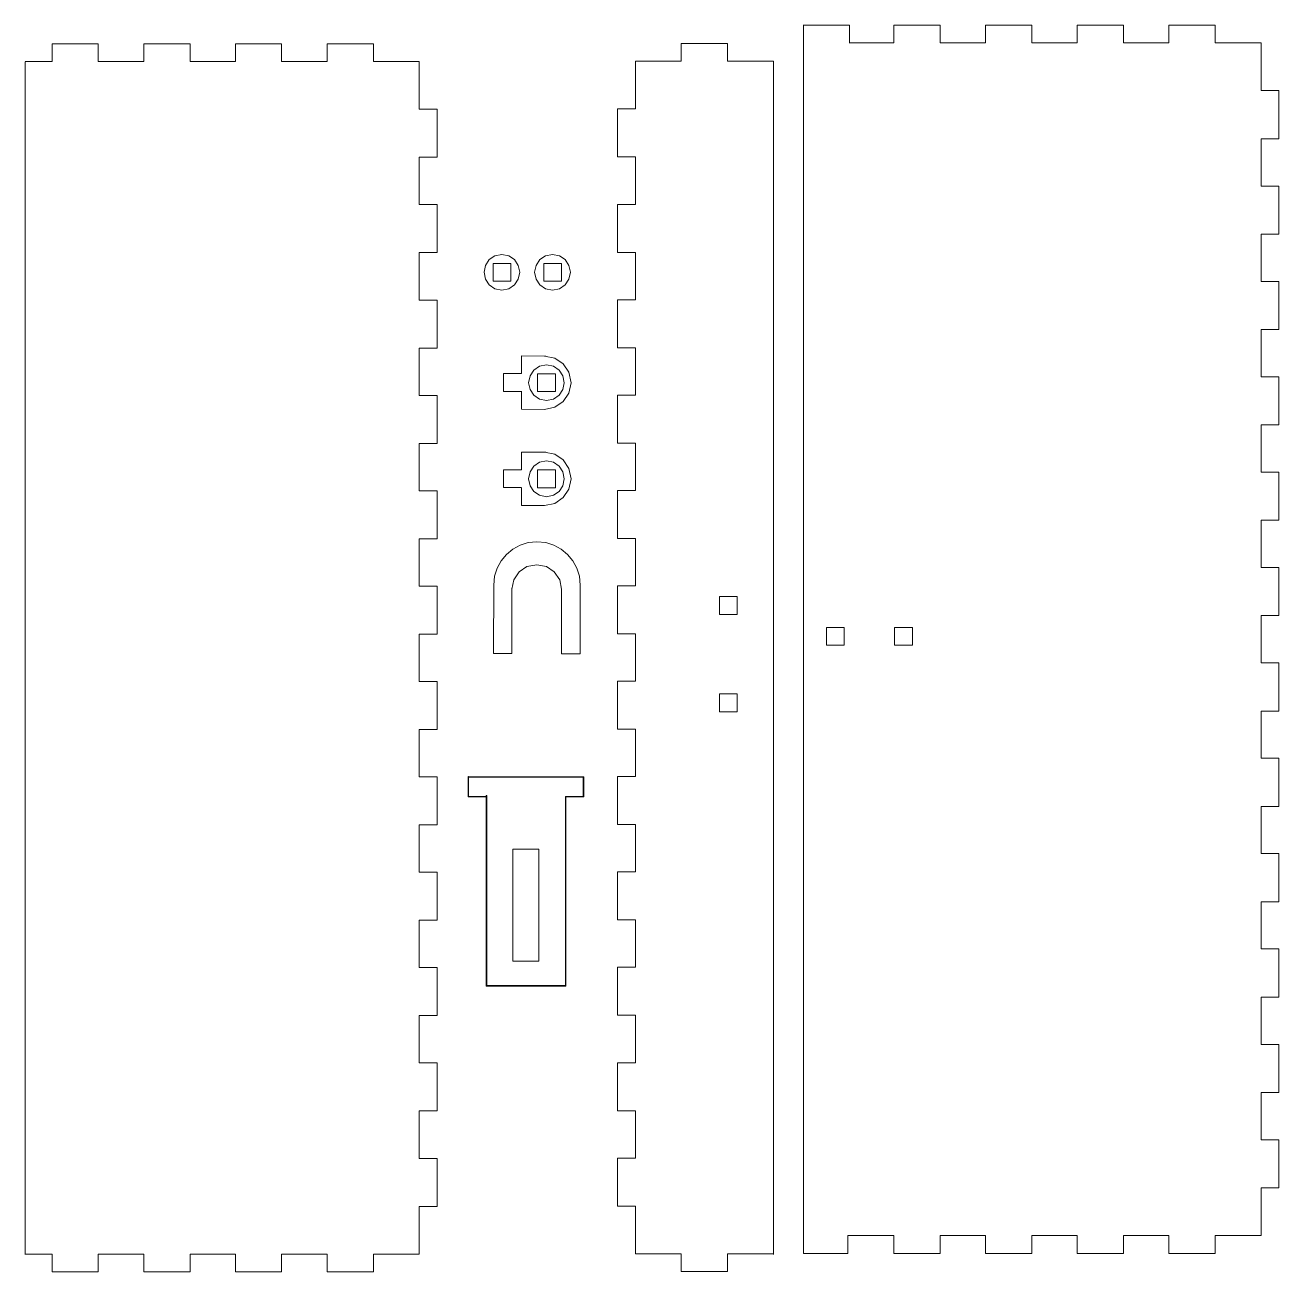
# Model space of a CAD drawing. Header units: millimetres. Extents: x -423 to 44, y -358 to 68.
# Drawn here: x -166.5 to 43.9, y -358.3 to -149.1 of the extents above; entities that cross this region are included whole.
import ezdxf

# ---------------------------------------------------------------- set-up
doc = ezdxf.new("R2010")
doc.units = ezdxf.units.MM
doc.header["$MEASUREMENT"] = 0
doc.layers.add('Capa 1', color=7, linetype='Continuous')

msp = doc.modelspace()

# ---------------------------------------------------------------- linework, layer by layer
at = {"layer": 'Capa 1', "color": 250, "lineweight": 5}
for points in [[(-28.175, -149.125), (-28.175, -149.125), (-35.925, -149.125), (-35.925, -149.125)], [(-35.9, -149.125), (-35.9, -149.125), (-35.9, -152.125), (-35.9, -152.125)], [(-28.175, -152.125), (-28.175, -152.125), (-28.175, -149.125), (-28.175, -149.125)], [(-20.7249, -149.0999), (-20.7249, -149.0999), (-20.7249, -152.1), (-20.7249, -152.1)], [(-12.975, -149.0999), (-12.975, -149.0999), (-20.7249, -149.0999), (-20.7249, -149.0999)], [(-12.975, -152.1), (-12.975, -152.1), (-12.975, -149.0999), (-12.975, -149.0999)], [(-5.3499, -149.0999), (-5.3499, -149.0999), (-5.3499, -152.1), (-5.3499, -152.1)], [(2.4, -149.0999), (2.4, -149.0999), (-5.3499, -149.0999), (-5.3499, -149.0999)], [(2.4, -152.1), (2.4, -152.1), (2.4, -149.0999), (2.4, -149.0999)], [(10.025, -149.0999), (10.025, -149.0999), (10.025, -152.1), (10.025, -152.1)], [(17.7999, -149.0999), (17.7999, -149.0999), (10.025, -149.0999), (10.025, -149.0999)], [(17.7999, -152.1), (17.7999, -152.1), (17.7999, -149.0999), (17.7999, -149.0999)], [(25.425, -149.0999), (25.425, -149.0999), (25.425, -152.1), (25.425, -152.1)], [(33.1749, -149.0999), (33.1749, -149.0999), (25.425, -149.0999), (25.425, -149.0999)], [(33.1749, -152.1), (33.1749, -152.1), (33.1749, -149.0999), (33.1749, -149.0999)], [(-161.975, -152.225), (-161.975, -152.225), (-161.975, -155.225), (-161.975, -155.225)], [(-154.225, -152.225), (-154.225, -152.225), (-161.975, -152.225), (-161.975, -152.225)], [(-154.225, -155.225), (-154.225, -155.225), (-154.225, -152.225), (-154.225, -152.225)], [(-146.575, -152.225), (-146.575, -152.225), (-146.575, -155.225), (-146.575, -155.225)], [(-138.825, -152.225), (-138.825, -152.225), (-146.575, -152.225), (-146.575, -152.225)], [(-138.825, -155.225), (-138.825, -155.225), (-138.825, -152.225), (-138.825, -152.225)], [(-131.2, -152.225), (-131.2, -152.225), (-131.2, -155.225), (-131.2, -155.225)], [(-123.45, -152.225), (-123.45, -152.225), (-131.2, -152.225), (-131.2, -152.225)], [(-123.45, -155.225), (-123.45, -155.225), (-123.45, -152.225), (-123.45, -152.225)], [(-115.8, -152.225), (-115.8, -152.225), (-115.8, -155.225), (-115.8, -155.225)], [(-108.05, -152.225), (-108.05, -152.225), (-115.8, -152.225), (-115.8, -152.225)], [(-108.05, -155.225), (-108.05, -155.225), (-108.05, -152.225), (-108.05, -152.225)], [(-56.425, -152.175), (-56.425, -152.175), (-56.425, -155.175), (-56.425, -155.175)], [(-48.65, -152.175), (-48.65, -152.175), (-56.425, -152.175), (-56.425, -152.175)], [(-48.65, -155.175), (-48.65, -155.175), (-48.65, -152.175), (-48.65, -152.175)], [(-35.9, -352.35), (-35.9, -352.35), (-35.9, -152.125), (-35.9, -152.125)], [(-20.7249, -152.1), (-20.7249, -152.1), (-28.175, -152.1), (-28.175, -152.1)], [(-5.3499, -152.1), (-5.3499, -152.1), (-12.975, -152.1), (-12.975, -152.1)], [(10.025, -152.1), (10.025, -152.1), (2.4, -152.1), (2.4, -152.1)], [(25.425, -152.1), (25.425, -152.1), (17.7999, -152.1), (17.7999, -152.1)], [(40.875, -152.1), (40.875, -152.1), (33.1749, -152.1), (33.1749, -152.1)], [(40.875, -160.1), (40.875, -160.1), (40.875, -152.1), (40.875, -152.1)], [(-161.975, -155.225), (-161.975, -155.225), (-166.5, -155.225), (-166.5, -155.225)], [(-166.5, -355.325), (-166.5, -355.325), (-166.5, -155.25), (-166.5, -155.25)], [(-146.575, -155.225), (-146.575, -155.225), (-154.225, -155.225), (-154.225, -155.225)], [(-131.2, -155.225), (-131.2, -155.225), (-138.825, -155.225), (-138.825, -155.225)], [(-115.8, -155.225), (-115.8, -155.225), (-123.45, -155.225), (-123.45, -155.225)], [(-100.375, -155.225), (-100.375, -155.225), (-108.05, -155.225), (-108.05, -155.225)], [(-100.375, -163.225), (-100.375, -163.225), (-100.375, -155.225), (-100.375, -155.225)], [(-64.1, -155.175), (-64.1, -155.175), (-64.1, -163.175), (-64.1, -163.175)], [(-56.425, -155.175), (-56.425, -155.175), (-64.1, -155.175), (-64.1, -155.175)], [(-40.925, -155.175), (-40.925, -155.175), (-48.65, -155.175), (-48.65, -155.175)], [(-40.925, -355.375), (-40.925, -355.375), (-40.925, -155.175), (-40.925, -155.175)], [(43.875, -160.1), (43.875, -160.1), (40.875, -160.1), (40.875, -160.1)], [(43.875, -168.175), (43.875, -168.175), (43.875, -160.1), (43.875, -160.1)], [(-97.375, -163.225), (-97.375, -163.225), (-100.375, -163.225), (-100.375, -163.225)], [(-97.375, -171.275), (-97.375, -171.275), (-97.375, -163.225), (-97.375, -163.225)], [(-67.1, -163.175), (-67.1, -163.175), (-67.1, -171.2249), (-67.1, -171.2249)], [(-64.1, -163.175), (-64.1, -163.175), (-67.1, -163.175), (-67.1, -163.175)], [(40.875, -176.1), (40.875, -176.1), (40.875, -168.175), (40.875, -168.175)], [(40.875, -168.175), (40.875, -168.175), (43.875, -168.175), (43.875, -168.175)], [(-100.375, -179.225), (-100.375, -179.225), (-100.375, -171.275), (-100.375, -171.275)], [(-100.375, -171.275), (-100.375, -171.275), (-97.375, -171.275), (-97.375, -171.275)], [(-67.1, -171.2249), (-67.1, -171.2249), (-64.1, -171.2249), (-64.1, -171.2249)], [(-64.1, -171.2249), (-64.1, -171.2249), (-64.1, -179.175), (-64.1, -179.175)], [(43.875, -176.1), (43.875, -176.1), (40.875, -176.1), (40.875, -176.1)], [(43.875, -184.175), (43.875, -184.175), (43.875, -176.1), (43.875, -176.1)], [(-97.375, -179.225), (-97.375, -179.225), (-100.375, -179.225), (-100.375, -179.225)], [(-97.375, -187.275), (-97.375, -187.275), (-97.375, -179.225), (-97.375, -179.225)], [(-67.1, -179.175), (-67.1, -179.175), (-67.1, -187.225), (-67.1, -187.225)], [(-64.1, -179.175), (-64.1, -179.175), (-67.1, -179.175), (-67.1, -179.175)], [(40.875, -192.1), (40.875, -192.1), (40.875, -184.175), (40.875, -184.175)], [(40.875, -184.175), (40.875, -184.175), (43.875, -184.175), (43.875, -184.175)], [(-67.1, -187.225), (-67.1, -187.225), (-64.1, -187.225), (-64.1, -187.225)], [(-64.1, -187.225), (-64.1, -187.225), (-64.1, -195.175), (-64.1, -195.175)], [(-100.375, -195.225), (-100.375, -195.225), (-100.375, -187.275), (-100.375, -187.275)], [(-100.375, -187.275), (-100.375, -187.275), (-97.375, -187.275), (-97.375, -187.275)], [(43.875, -192.1), (43.875, -192.1), (40.875, -192.1), (40.875, -192.1)], [(43.875, -200.175), (43.875, -200.175), (43.875, -192.1), (43.875, -192.1)], [(-97.375, -195.225), (-97.375, -195.225), (-100.375, -195.225), (-100.375, -195.225)], [(-97.375, -203.275), (-97.375, -203.275), (-97.375, -195.225), (-97.375, -195.225)], [(-67.1, -195.175), (-67.1, -195.175), (-67.1, -203.225), (-67.1, -203.225)], [(-64.1, -195.175), (-64.1, -195.175), (-67.1, -195.175), (-67.1, -195.175)], [(40.875, -208.1), (40.875, -208.1), (40.875, -200.175), (40.875, -200.175)], [(40.875, -200.175), (40.875, -200.175), (43.875, -200.175), (43.875, -200.175)], [(-100.375, -211.225), (-100.375, -211.225), (-100.375, -203.275), (-100.375, -203.275)], [(-100.375, -203.275), (-100.375, -203.275), (-97.375, -203.275), (-97.375, -203.275)], [(-67.1, -203.225), (-67.1, -203.225), (-64.1, -203.225), (-64.1, -203.225)], [(-64.1, -203.225), (-64.1, -203.225), (-64.1, -211.175), (-64.1, -211.175)], [(-83.2, -204.6), (-83.2, -204.6), (-83.225, -207.575), (-83.225, -207.575)], [(-79.15, -204.625), (-79.15, -204.625), (-83.2, -204.6), (-83.2, -204.6)], [(43.875, -208.1), (43.875, -208.1), (40.875, -208.1), (40.875, -208.1)], [(43.875, -216.175), (43.875, -216.175), (43.875, -208.1), (43.875, -208.1)], [(-97.375, -211.225), (-97.375, -211.225), (-100.375, -211.225), (-100.375, -211.225)], [(-97.375, -219.275), (-97.375, -219.275), (-97.375, -211.225), (-97.375, -211.225)], [(-83.2, -210.525), (-83.2, -210.525), (-83.225, -213.55), (-83.225, -213.55)], [(-67.1, -211.175), (-67.1, -211.175), (-67.1, -219.225), (-67.1, -219.225)], [(-64.1, -211.175), (-64.1, -211.175), (-67.1, -211.175), (-67.1, -211.175)], [(-79.325, -213.575), (-79.325, -213.575), (-83.225, -213.55), (-83.225, -213.55)], [(40.875, -224.1), (40.875, -224.1), (40.875, -216.175), (40.875, -216.175)], [(40.875, -216.175), (40.875, -216.175), (43.875, -216.175), (43.875, -216.175)], [(-100.375, -227.225), (-100.375, -227.225), (-100.375, -219.275), (-100.375, -219.275)], [(-100.375, -219.275), (-100.375, -219.275), (-97.375, -219.275), (-97.375, -219.275)], [(-83.2, -220.75), (-83.2, -220.75), (-83.225, -223.725), (-83.225, -223.725)], [(-79.15, -220.75), (-79.15, -220.75), (-83.2, -220.75), (-83.2, -220.75)], [(-67.1, -219.225), (-67.1, -219.225), (-64.1, -219.225), (-64.1, -219.225)], [(-64.1, -219.225), (-64.1, -219.225), (-64.1, -227.175), (-64.1, -227.175)], [(43.875, -224.1), (43.875, -224.1), (40.875, -224.1), (40.875, -224.1)], [(43.875, -232.175), (43.875, -232.175), (43.875, -224.1), (43.875, -224.1)], [(-83.2, -226.65), (-83.2, -226.65), (-83.225, -229.675), (-83.225, -229.675)], [(-67.1, -227.175), (-67.1, -227.175), (-67.1, -235.225), (-67.1, -235.225)], [(-64.1, -227.175), (-64.1, -227.175), (-67.1, -227.175), (-67.1, -227.175)], [(-97.375, -227.225), (-97.375, -227.225), (-100.375, -227.225), (-100.375, -227.225)], [(-97.375, -235.275), (-97.375, -235.275), (-97.375, -227.225), (-97.375, -227.225)], [(-79.325, -229.7), (-79.325, -229.7), (-83.225, -229.675), (-83.225, -229.675)], [(40.875, -240.1), (40.875, -240.1), (40.875, -232.175), (40.875, -232.175)], [(40.875, -232.175), (40.875, -232.175), (43.875, -232.175), (43.875, -232.175)], [(-100.375, -243.225), (-100.375, -243.225), (-100.375, -235.275), (-100.375, -235.275)], [(-100.375, -235.275), (-100.375, -235.275), (-97.375, -235.275), (-97.375, -235.275)], [(-67.1, -235.225), (-67.1, -235.225), (-64.1, -235.225), (-64.1, -235.225)], [(-64.1, -235.225), (-64.1, -235.225), (-64.1, -243.175), (-64.1, -243.175)], [(43.875, -240.1), (43.875, -240.1), (40.875, -240.1), (40.875, -240.1)], [(43.875, -248.175), (43.875, -248.175), (43.875, -240.1), (43.875, -240.1)], [(-97.375, -243.225), (-97.375, -243.225), (-100.375, -243.225), (-100.375, -243.225)], [(-97.375, -251.275), (-97.375, -251.275), (-97.375, -243.225), (-97.375, -243.225)], [(-87.875, -242.7), (-87.875, -242.7), (-87.9, -254.5), (-87.9, -254.5)], [(-84.85, -243.55), (-84.85, -243.55), (-84.85, -254.525), (-84.85, -254.525)], [(-76.475, -243.725), (-76.475, -243.725), (-76.5, -254.6), (-76.5, -254.6)], [(-73.35, -242.975), (-73.35, -242.975), (-73.375, -254.6), (-73.375, -254.6)], [(-67.1, -243.175), (-67.1, -243.175), (-67.1, -251.225), (-67.1, -251.225)], [(-64.1, -243.175), (-64.1, -243.175), (-67.1, -243.175), (-67.1, -243.175)], [(40.875, -256.1), (40.875, -256.1), (40.875, -248.175), (40.875, -248.175)], [(40.875, -248.175), (40.875, -248.175), (43.875, -248.175), (43.875, -248.175)], [(-100.375, -259.225), (-100.375, -259.225), (-100.375, -251.275), (-100.375, -251.275)], [(-100.375, -251.275), (-100.375, -251.275), (-97.375, -251.275), (-97.375, -251.275)], [(-67.1, -251.225), (-67.1, -251.225), (-64.1, -251.225), (-64.1, -251.225)], [(-64.1, -251.225), (-64.1, -251.225), (-64.1, -259.175), (-64.1, -259.175)], [(-87.9, -254.5), (-87.9, -254.5), (-84.85, -254.525), (-84.85, -254.525)], [(-76.475, -254.575), (-76.475, -254.575), (-73.35, -254.575), (-73.35, -254.575)], [(43.875, -256.1), (43.875, -256.1), (40.875, -256.1), (40.875, -256.1)], [(43.875, -264.175), (43.875, -264.175), (43.875, -256.1), (43.875, -256.1)], [(-97.375, -259.225), (-97.375, -259.225), (-100.375, -259.225), (-100.375, -259.225)], [(-97.375, -267.275), (-97.375, -267.275), (-97.375, -259.225), (-97.375, -259.225)], [(-67.1, -259.175), (-67.1, -259.175), (-67.1, -267.225), (-67.1, -267.225)], [(-64.1, -259.175), (-64.1, -259.175), (-67.1, -259.175), (-67.1, -259.175)], [(40.875, -272.1), (40.875, -272.1), (40.875, -264.175), (40.875, -264.175)], [(40.875, -264.175), (40.875, -264.175), (43.875, -264.175), (43.875, -264.175)], [(-100.375, -275.225), (-100.375, -275.225), (-100.375, -267.275), (-100.375, -267.275)], [(-100.375, -267.275), (-100.375, -267.275), (-97.375, -267.275), (-97.375, -267.275)], [(-67.1, -267.225), (-67.1, -267.225), (-64.1, -267.225), (-64.1, -267.225)], [(-64.1, -267.225), (-64.1, -267.225), (-64.1, -275.1749), (-64.1, -275.1749)], [(43.875, -272.1), (43.875, -272.1), (40.875, -272.1), (40.875, -272.1)], [(43.875, -280.175), (43.875, -280.175), (43.875, -272.1), (43.875, -272.1)], [(-97.375, -275.225), (-97.375, -275.225), (-100.375, -275.225), (-100.375, -275.225)], [(-97.375, -283.275), (-97.375, -283.275), (-97.375, -275.225), (-97.375, -275.225)], [(-67.1, -275.1749), (-67.1, -275.1749), (-67.1, -283.225), (-67.1, -283.225)], [(-64.1, -275.1749), (-64.1, -275.1749), (-67.1, -275.1749), (-67.1, -275.1749)], [(40.875, -288.1), (40.875, -288.1), (40.875, -280.175), (40.875, -280.175)], [(40.875, -280.175), (40.875, -280.175), (43.875, -280.175), (43.875, -280.175)], [(-100.375, -291.225), (-100.375, -291.225), (-100.375, -283.275), (-100.375, -283.275)], [(-100.375, -283.275), (-100.375, -283.275), (-97.375, -283.275), (-97.375, -283.275)], [(-67.1, -283.225), (-67.1, -283.225), (-64.1, -283.225), (-64.1, -283.225)], [(-64.1, -283.225), (-64.1, -283.225), (-64.1, -291.175), (-64.1, -291.175)], [(43.875, -288.1), (43.875, -288.1), (40.875, -288.1), (40.875, -288.1)], [(43.875, -296.175), (43.875, -296.175), (43.875, -288.1), (43.875, -288.1)], [(-97.375, -291.225), (-97.375, -291.225), (-100.375, -291.225), (-100.375, -291.225)], [(-97.375, -299.275), (-97.375, -299.275), (-97.375, -291.225), (-97.375, -291.225)], [(-67.1, -291.175), (-67.1, -291.175), (-67.1, -299.225), (-67.1, -299.225)], [(-64.1, -291.175), (-64.1, -291.175), (-67.1, -291.175), (-67.1, -291.175)], [(40.875, -304.1), (40.875, -304.1), (40.875, -296.175), (40.875, -296.175)], [(40.875, -296.175), (40.875, -296.175), (43.875, -296.175), (43.875, -296.175)], [(-100.375, -307.225), (-100.375, -307.225), (-100.375, -299.275), (-100.375, -299.275)], [(-100.375, -299.275), (-100.375, -299.275), (-97.375, -299.275), (-97.375, -299.275)], [(-67.1, -299.225), (-67.1, -299.225), (-64.1, -299.225), (-64.1, -299.225)], [(-64.1, -299.225), (-64.1, -299.225), (-64.1, -307.175), (-64.1, -307.175)], [(43.875, -304.1), (43.875, -304.1), (40.875, -304.1), (40.875, -304.1)], [(43.875, -312.175), (43.875, -312.175), (43.875, -304.1), (43.875, -304.1)], [(-97.375, -307.225), (-97.375, -307.225), (-100.375, -307.225), (-100.375, -307.225)], [(-97.375, -315.275), (-97.375, -315.275), (-97.375, -307.225), (-97.375, -307.225)], [(-67.1, -307.175), (-67.1, -307.175), (-67.1, -315.225), (-67.1, -315.225)], [(-64.1, -307.175), (-64.1, -307.175), (-67.1, -307.175), (-67.1, -307.175)], [(40.875, -320.1), (40.875, -320.1), (40.875, -312.175), (40.875, -312.175)], [(40.875, -312.175), (40.875, -312.175), (43.875, -312.175), (43.875, -312.175)], [(-100.375, -323.225), (-100.375, -323.225), (-100.375, -315.275), (-100.375, -315.275)], [(-100.375, -315.275), (-100.375, -315.275), (-97.375, -315.275), (-97.375, -315.275)], [(-67.1, -315.225), (-67.1, -315.225), (-64.1, -315.225), (-64.1, -315.225)], [(-64.1, -315.225), (-64.1, -315.225), (-64.1, -323.175), (-64.1, -323.175)], [(43.875, -320.1), (43.875, -320.1), (40.875, -320.1), (40.875, -320.1)], [(43.875, -328.175), (43.875, -328.175), (43.875, -320.1), (43.875, -320.1)], [(-97.375, -323.225), (-97.375, -323.225), (-100.375, -323.225), (-100.375, -323.225)], [(-97.375, -331.275), (-97.375, -331.275), (-97.375, -323.225), (-97.375, -323.225)], [(-67.1, -323.175), (-67.1, -323.175), (-67.1, -331.225), (-67.1, -331.225)], [(-64.1, -323.175), (-64.1, -323.175), (-67.1, -323.175), (-67.1, -323.175)], [(40.875, -336.0999), (40.875, -336.0999), (40.875, -328.175), (40.875, -328.175)], [(40.875, -328.175), (40.875, -328.175), (43.875, -328.175), (43.875, -328.175)], [(-100.375, -339.225), (-100.375, -339.225), (-100.375, -331.275), (-100.375, -331.275)], [(-100.375, -331.275), (-100.375, -331.275), (-97.375, -331.275), (-97.375, -331.275)], [(-67.1, -331.225), (-67.1, -331.225), (-64.1, -331.225), (-64.1, -331.225)], [(-64.1, -331.225), (-64.1, -331.225), (-64.1, -339.175), (-64.1, -339.175)], [(43.875, -336.0999), (43.875, -336.0999), (40.875, -336.0999), (40.875, -336.0999)], [(43.875, -344.175), (43.875, -344.175), (43.875, -336.0999), (43.875, -336.0999)], [(-97.375, -339.225), (-97.375, -339.225), (-100.375, -339.225), (-100.375, -339.225)], [(-97.375, -347.275), (-97.375, -347.275), (-97.375, -339.225), (-97.375, -339.225)], [(-67.1, -339.175), (-67.1, -339.175), (-67.1, -347.225), (-67.1, -347.225)], [(-64.1, -339.175), (-64.1, -339.175), (-67.1, -339.175), (-67.1, -339.175)], [(40.875, -352.175), (40.875, -352.175), (40.875, -344.175), (40.875, -344.175)], [(40.875, -344.175), (40.875, -344.175), (43.875, -344.175), (43.875, -344.175)], [(-100.375, -355.275), (-100.375, -355.275), (-100.375, -347.275), (-100.375, -347.275)], [(-100.375, -347.275), (-100.375, -347.275), (-97.375, -347.275), (-97.375, -347.275)], [(-67.1, -347.225), (-67.1, -347.225), (-64.1, -347.225), (-64.1, -347.225)], [(-64.1, -347.225), (-64.1, -347.225), (-64.1, -355.225), (-64.1, -355.225)], [(-35.9, -355.2), (-35.9, -355.2), (-35.9, -352.2), (-35.9, -352.2)], [(-20.7249, -352.15), (-20.7249, -352.15), (-28.475, -352.15), (-28.475, -352.15)], [(-28.475, -352.175), (-28.475, -352.175), (-28.475, -355.175), (-28.475, -355.175)], [(-20.7249, -352.175), (-20.7249, -352.175), (-20.7249, -355.175), (-20.7249, -355.175)], [(-12.975, -355.175), (-12.975, -355.175), (-12.975, -352.175), (-12.975, -352.175)], [(-12.975, -352.175), (-12.975, -352.175), (-5.3499, -352.175), (-5.3499, -352.175)], [(-5.3499, -352.175), (-5.3499, -352.175), (-5.3499, -355.175), (-5.3499, -355.175)], [(2.4, -355.175), (2.4, -355.175), (2.4, -352.175), (2.4, -352.175)], [(2.4, -352.175), (2.4, -352.175), (10.025, -352.175), (10.025, -352.175)], [(10.025, -352.175), (10.025, -352.175), (10.025, -355.175), (10.025, -355.175)], [(17.7999, -355.175), (17.7999, -355.175), (17.7999, -352.175), (17.7999, -352.175)], [(17.7999, -352.175), (17.7999, -352.175), (25.425, -352.175), (25.425, -352.175)], [(25.425, -352.175), (25.425, -352.175), (25.425, -355.175), (25.425, -355.175)], [(33.1749, -355.175), (33.1749, -355.175), (33.1749, -352.175), (33.1749, -352.175)], [(33.1749, -352.175), (33.1749, -352.175), (40.875, -352.175), (40.875, -352.175)], [(-166.5, -355.275), (-166.5, -355.275), (-161.975, -355.275), (-161.975, -355.275)], [(-161.975, -355.275), (-161.975, -355.275), (-161.975, -358.275), (-161.975, -358.275)], [(-154.225, -358.275), (-154.225, -358.275), (-154.225, -355.275), (-154.225, -355.275)], [(-154.225, -355.275), (-154.225, -355.275), (-146.575, -355.275), (-146.575, -355.275)], [(-146.575, -355.275), (-146.575, -355.275), (-146.575, -358.275), (-146.575, -358.275)], [(-138.825, -358.275), (-138.825, -358.275), (-138.825, -355.275), (-138.825, -355.275)], [(-138.825, -355.275), (-138.825, -355.275), (-131.2, -355.275), (-131.2, -355.275)], [(-131.2, -355.275), (-131.2, -355.275), (-131.2, -358.275), (-131.2, -358.275)], [(-123.45, -358.275), (-123.45, -358.275), (-123.45, -355.275), (-123.45, -355.275)], [(-123.45, -355.275), (-123.45, -355.275), (-115.8, -355.275), (-115.8, -355.275)], [(-115.8, -355.275), (-115.8, -355.275), (-115.8, -358.275), (-115.8, -358.275)], [(-108.05, -358.275), (-108.05, -358.275), (-108.05, -355.275), (-108.05, -355.275)], [(-108.05, -355.275), (-108.05, -355.275), (-100.375, -355.275), (-100.375, -355.275)], [(-64.1, -355.225), (-64.1, -355.225), (-56.425, -355.225), (-56.425, -355.225)], [(-56.425, -355.225), (-56.425, -355.225), (-56.425, -358.225), (-56.425, -358.225)], [(-48.65, -358.225), (-48.65, -358.225), (-48.65, -355.225), (-48.65, -355.225)], [(-48.65, -355.225), (-48.65, -355.225), (-40.925, -355.225), (-40.925, -355.225)], [(-28.475, -355.175), (-28.475, -355.175), (-35.9, -355.175), (-35.9, -355.175)], [(-20.7249, -355.175), (-20.7249, -355.175), (-12.975, -355.175), (-12.975, -355.175)], [(-5.3499, -355.175), (-5.3499, -355.175), (2.4, -355.175), (2.4, -355.175)], [(10.025, -355.175), (10.025, -355.175), (17.7999, -355.175), (17.7999, -355.175)], [(25.425, -355.175), (25.425, -355.175), (33.1749, -355.175), (33.1749, -355.175)], [(-161.975, -358.275), (-161.975, -358.275), (-154.225, -358.275), (-154.225, -358.275)], [(-146.575, -358.275), (-146.575, -358.275), (-138.825, -358.275), (-138.825, -358.275)], [(-131.2, -358.275), (-131.2, -358.275), (-123.45, -358.275), (-123.45, -358.275)], [(-115.8, -358.275), (-115.8, -358.275), (-108.05, -358.275), (-108.05, -358.275)], [(-56.425, -358.225), (-56.425, -358.225), (-48.65, -358.225), (-48.65, -358.225)]]:
    msp.add_open_spline(points, degree=3, dxfattribs=at)
for points, knots in [([(-89.5, -190.575), (-89.5, -190.575), (-89.275, -189.425), (-89.275, -189.425), (-89.275, -189.425), (-89.275, -189.425), (-88.625, -188.45), (-88.625, -188.45), (-88.625, -188.45), (-88.625, -188.45), (-87.675, -187.825), (-87.675, -187.825), (-87.675, -187.825), (-87.675, -187.825), (-86.5, -187.575), (-86.5, -187.575), (-86.5, -187.575), (-86.5, -187.575), (-85.35, -187.825), (-85.35, -187.825), (-85.35, -187.825), (-85.35, -187.825), (-84.375, -188.45), (-84.375, -188.45), (-84.375, -188.45), (-84.375, -188.45), (-83.75, -189.425), (-83.75, -189.425), (-83.75, -189.425), (-83.75, -189.425), (-83.5, -190.575), (-83.5, -190.575), (-83.5, -190.575), (-83.5, -190.575), (-83.75, -191.75), (-83.75, -191.75), (-83.75, -191.75), (-83.75, -191.75), (-84.375, -192.7), (-84.375, -192.7), (-84.375, -192.7), (-84.375, -192.7), (-85.35, -193.3499), (-85.35, -193.3499), (-85.35, -193.3499), (-85.35, -193.3499), (-86.5, -193.575), (-86.5, -193.575), (-86.5, -193.575), (-86.5, -193.575), (-87.675, -193.3499), (-87.675, -193.3499), (-87.675, -193.3499), (-87.675, -193.3499), (-88.625, -192.7), (-88.625, -192.7), (-88.625, -192.7), (-88.625, -192.7), (-89.275, -191.75), (-89.275, -191.75), (-89.275, -191.75), (-89.275, -191.75), (-89.5, -190.575), (-89.5, -190.575)], [0, 0, 0, 0, 0.05882353, 0.05882353, 0.05882353, 0.05882353, 0.11764706, 0.11764706, 0.11764706, 0.11764706, 0.17647059, 0.17647059, 0.17647059, 0.17647059, 0.23529412, 0.23529412, 0.23529412, 0.23529412, 0.29411765, 0.29411765, 0.29411765, 0.29411765, 0.35294118, 0.35294118, 0.35294118, 0.35294118, 0.41176471, 0.41176471, 0.41176471, 0.41176471, 0.47058824, 0.47058824, 0.47058824, 0.47058824, 0.52941176, 0.52941176, 0.52941176, 0.52941176, 0.58823529, 0.58823529, 0.58823529, 0.58823529, 0.64705882, 0.64705882, 0.64705882, 0.64705882, 0.70588235, 0.70588235, 0.70588235, 0.70588235, 0.76470588, 0.76470588, 0.76470588, 0.76470588, 0.82352941, 0.82352941, 0.82352941, 0.82352941, 0.88235294, 0.88235294, 0.88235294, 0.88235294, 1, 1, 1, 1]), ([(-87.975, -192.075), (-87.975, -192.075), (-87.975, -189.075), (-87.975, -189.075), (-87.975, -189.075), (-87.975, -189.075), (-84.975, -189.075), (-84.975, -189.075), (-84.975, -189.075), (-84.975, -189.075), (-84.975, -192.075), (-84.975, -192.075), (-84.975, -192.075), (-84.975, -192.075), (-87.975, -192.075), (-87.975, -192.075)], [0, 0, 0, 0, 0.2, 0.2, 0.2, 0.2, 0.4, 0.4, 0.4, 0.4, 0.6, 0.6, 0.6, 0.6, 1, 1, 1, 1]), ([(-81, -190.575), (-81, -190.575), (-80.775, -189.425), (-80.775, -189.425), (-80.775, -189.425), (-80.775, -189.425), (-80.125, -188.45), (-80.125, -188.45), (-80.125, -188.45), (-80.125, -188.45), (-79.175, -187.825), (-79.175, -187.825), (-79.175, -187.825), (-79.175, -187.825), (-78, -187.575), (-78, -187.575), (-78, -187.575), (-78, -187.575), (-76.8249, -187.825), (-76.8249, -187.825), (-76.8249, -187.825), (-76.8249, -187.825), (-75.875, -188.45), (-75.875, -188.45), (-75.875, -188.45), (-75.875, -188.45), (-75.25, -189.425), (-75.25, -189.425), (-75.25, -189.425), (-75.25, -189.425), (-75, -190.575), (-75, -190.575), (-75, -190.575), (-75, -190.575), (-75.25, -191.75), (-75.25, -191.75), (-75.25, -191.75), (-75.25, -191.75), (-75.875, -192.7), (-75.875, -192.7), (-75.875, -192.7), (-75.875, -192.7), (-76.8249, -193.3499), (-76.8249, -193.3499), (-76.8249, -193.3499), (-76.8249, -193.3499), (-78, -193.575), (-78, -193.575), (-78, -193.575), (-78, -193.575), (-79.175, -193.3499), (-79.175, -193.3499), (-79.175, -193.3499), (-79.175, -193.3499), (-80.125, -192.7), (-80.125, -192.7), (-80.125, -192.7), (-80.125, -192.7), (-80.775, -191.75), (-80.775, -191.75), (-80.775, -191.75), (-80.775, -191.75), (-81, -190.575), (-81, -190.575)], [0, 0, 0, 0, 0.05882353, 0.05882353, 0.05882353, 0.05882353, 0.11764706, 0.11764706, 0.11764706, 0.11764706, 0.17647059, 0.17647059, 0.17647059, 0.17647059, 0.23529412, 0.23529412, 0.23529412, 0.23529412, 0.29411765, 0.29411765, 0.29411765, 0.29411765, 0.35294118, 0.35294118, 0.35294118, 0.35294118, 0.41176471, 0.41176471, 0.41176471, 0.41176471, 0.47058824, 0.47058824, 0.47058824, 0.47058824, 0.52941176, 0.52941176, 0.52941176, 0.52941176, 0.58823529, 0.58823529, 0.58823529, 0.58823529, 0.64705882, 0.64705882, 0.64705882, 0.64705882, 0.70588235, 0.70588235, 0.70588235, 0.70588235, 0.76470588, 0.76470588, 0.76470588, 0.76470588, 0.82352941, 0.82352941, 0.82352941, 0.82352941, 0.88235294, 0.88235294, 0.88235294, 0.88235294, 1, 1, 1, 1]), ([(-79.475, -192.075), (-79.475, -192.075), (-79.475, -189.075), (-79.475, -189.075), (-79.475, -189.075), (-79.475, -189.075), (-76.475, -189.075), (-76.475, -189.075), (-76.475, -189.075), (-76.475, -189.075), (-76.475, -192.075), (-76.475, -192.075), (-76.475, -192.075), (-76.475, -192.075), (-79.475, -192.075), (-79.475, -192.075)], [0, 0, 0, 0, 0.2, 0.2, 0.2, 0.2, 0.4, 0.4, 0.4, 0.4, 0.6, 0.6, 0.6, 0.6, 1, 1, 1, 1]), ([(-79.025, -212.1), (-79.025, -212.1), (-77.85, -211.85), (-77.85, -211.85), (-77.85, -211.85), (-77.85, -211.85), (-76.9, -211.2), (-76.9, -211.2), (-76.9, -211.2), (-76.9, -211.2), (-76.25, -210.25), (-76.25, -210.25), (-76.25, -210.25), (-76.25, -210.25), (-76.025, -209.0999), (-76.025, -209.0999), (-76.025, -209.0999), (-76.025, -209.0999), (-76.25, -207.925), (-76.25, -207.925), (-76.25, -207.925), (-76.25, -207.925), (-76.9, -206.975), (-76.9, -206.975), (-76.9, -206.975), (-76.9, -206.975), (-77.85, -206.325), (-77.85, -206.325), (-77.85, -206.325), (-77.85, -206.325), (-79.025, -206.1), (-79.025, -206.1), (-79.025, -206.1), (-79.025, -206.1), (-80.1999, -206.325), (-80.1999, -206.325), (-80.1999, -206.325), (-80.1999, -206.325), (-81.15, -206.975), (-81.15, -206.975), (-81.15, -206.975), (-81.15, -206.975), (-81.775, -207.925), (-81.775, -207.925), (-81.775, -207.925), (-81.775, -207.925), (-82.025, -209.0999), (-82.025, -209.0999), (-82.025, -209.0999), (-82.025, -209.0999), (-81.775, -210.25), (-81.775, -210.25), (-81.775, -210.25), (-81.775, -210.25), (-81.15, -211.2), (-81.15, -211.2), (-81.15, -211.2), (-81.15, -211.2), (-80.1999, -211.85), (-80.1999, -211.85), (-80.1999, -211.85), (-80.1999, -211.85), (-79.025, -212.1), (-79.025, -212.1)], [0, 0, 0, 0, 0.05882353, 0.05882353, 0.05882353, 0.05882353, 0.11764706, 0.11764706, 0.11764706, 0.11764706, 0.17647059, 0.17647059, 0.17647059, 0.17647059, 0.23529412, 0.23529412, 0.23529412, 0.23529412, 0.29411765, 0.29411765, 0.29411765, 0.29411765, 0.35294118, 0.35294118, 0.35294118, 0.35294118, 0.41176471, 0.41176471, 0.41176471, 0.41176471, 0.47058824, 0.47058824, 0.47058824, 0.47058824, 0.52941176, 0.52941176, 0.52941176, 0.52941176, 0.58823529, 0.58823529, 0.58823529, 0.58823529, 0.64705882, 0.64705882, 0.64705882, 0.64705882, 0.70588235, 0.70588235, 0.70588235, 0.70588235, 0.76470588, 0.76470588, 0.76470588, 0.76470588, 0.82352941, 0.82352941, 0.82352941, 0.82352941, 0.88235294, 0.88235294, 0.88235294, 0.88235294, 1, 1, 1, 1]), ([(-79.375, -204.625), (-79.375, -204.625), (-77.6249, -204.975), (-77.6249, -204.975), (-77.6249, -204.975), (-77.6249, -204.975), (-76.2, -205.925), (-76.2, -205.925), (-76.2, -205.925), (-76.2, -205.925), (-75.25, -207.35), (-75.25, -207.35), (-75.25, -207.35), (-75.25, -207.35), (-74.9, -209.0999), (-74.9, -209.0999)], [0, 0, 0, 0, 0.2, 0.2, 0.2, 0.2, 0.4, 0.4, 0.4, 0.4, 0.6, 0.6, 0.6, 0.6, 1, 1, 1, 1]), ([(-83.25, -210.575), (-83.25, -210.575), (-86.25, -210.575), (-86.25, -210.575), (-86.25, -210.575), (-86.25, -210.575), (-86.25, -207.575), (-86.25, -207.575), (-86.25, -207.575), (-86.25, -207.575), (-83.225, -207.575), (-83.225, -207.575)], [0, 0, 0, 0, 0.25, 0.25, 0.25, 0.25, 0.5, 0.5, 0.5, 0.5, 1, 1, 1, 1]), ([(-80.525, -210.6), (-80.525, -210.6), (-77.5249, -210.6), (-77.5249, -210.6), (-77.5249, -210.6), (-77.5249, -210.6), (-77.5249, -207.6), (-77.5249, -207.6), (-77.5249, -207.6), (-77.5249, -207.6), (-80.525, -207.6), (-80.525, -207.6), (-80.525, -207.6), (-80.525, -207.6), (-80.525, -210.6), (-80.525, -210.6)], [0, 0, 0, 0, 0.2, 0.2, 0.2, 0.2, 0.4, 0.4, 0.4, 0.4, 0.6, 0.6, 0.6, 0.6, 1, 1, 1, 1]), ([(-74.9, -209.0999), (-74.9, -209.0999), (-75.25, -210.825), (-75.25, -210.825), (-75.25, -210.825), (-75.25, -210.825), (-76.2, -212.25), (-76.2, -212.25), (-76.2, -212.25), (-76.2, -212.25), (-77.6249, -213.225), (-77.6249, -213.225), (-77.6249, -213.225), (-77.6249, -213.225), (-79.375, -213.575), (-79.375, -213.575)], [0, 0, 0, 0, 0.2, 0.2, 0.2, 0.2, 0.4, 0.4, 0.4, 0.4, 0.6, 0.6, 0.6, 0.6, 1, 1, 1, 1]), ([(-79.375, -220.75), (-79.375, -220.75), (-77.6249, -221.1), (-77.6249, -221.1), (-77.6249, -221.1), (-77.6249, -221.1), (-76.2, -222.05), (-76.2, -222.05), (-76.2, -222.05), (-76.2, -222.05), (-75.25, -223.475), (-75.25, -223.475), (-75.25, -223.475), (-75.25, -223.475), (-74.9, -225.225), (-74.9, -225.225)], [0, 0, 0, 0, 0.2, 0.2, 0.2, 0.2, 0.4, 0.4, 0.4, 0.4, 0.6, 0.6, 0.6, 0.6, 1, 1, 1, 1]), ([(-79.025, -228.225), (-79.025, -228.225), (-77.85, -227.975), (-77.85, -227.975), (-77.85, -227.975), (-77.85, -227.975), (-76.9, -227.35), (-76.9, -227.35), (-76.9, -227.35), (-76.9, -227.35), (-76.25, -226.375), (-76.25, -226.375), (-76.25, -226.375), (-76.25, -226.375), (-76.025, -225.225), (-76.025, -225.225), (-76.025, -225.225), (-76.025, -225.225), (-76.25, -224.05), (-76.25, -224.05), (-76.25, -224.05), (-76.25, -224.05), (-76.9, -223.1), (-76.9, -223.1), (-76.9, -223.1), (-76.9, -223.1), (-77.85, -222.45), (-77.85, -222.45), (-77.85, -222.45), (-77.85, -222.45), (-79.025, -222.225), (-79.025, -222.225), (-79.025, -222.225), (-79.025, -222.225), (-80.1999, -222.45), (-80.1999, -222.45), (-80.1999, -222.45), (-80.1999, -222.45), (-81.15, -223.1), (-81.15, -223.1), (-81.15, -223.1), (-81.15, -223.1), (-81.775, -224.05), (-81.775, -224.05), (-81.775, -224.05), (-81.775, -224.05), (-82.025, -225.225), (-82.025, -225.225), (-82.025, -225.225), (-82.025, -225.225), (-81.775, -226.375), (-81.775, -226.375), (-81.775, -226.375), (-81.775, -226.375), (-81.15, -227.35), (-81.15, -227.35), (-81.15, -227.35), (-81.15, -227.35), (-80.1999, -227.975), (-80.1999, -227.975), (-80.1999, -227.975), (-80.1999, -227.975), (-79.025, -228.225), (-79.025, -228.225)], [0, 0, 0, 0, 0.05882353, 0.05882353, 0.05882353, 0.05882353, 0.11764706, 0.11764706, 0.11764706, 0.11764706, 0.17647059, 0.17647059, 0.17647059, 0.17647059, 0.23529412, 0.23529412, 0.23529412, 0.23529412, 0.29411765, 0.29411765, 0.29411765, 0.29411765, 0.35294118, 0.35294118, 0.35294118, 0.35294118, 0.41176471, 0.41176471, 0.41176471, 0.41176471, 0.47058824, 0.47058824, 0.47058824, 0.47058824, 0.52941176, 0.52941176, 0.52941176, 0.52941176, 0.58823529, 0.58823529, 0.58823529, 0.58823529, 0.64705882, 0.64705882, 0.64705882, 0.64705882, 0.70588235, 0.70588235, 0.70588235, 0.70588235, 0.76470588, 0.76470588, 0.76470588, 0.76470588, 0.82352941, 0.82352941, 0.82352941, 0.82352941, 0.88235294, 0.88235294, 0.88235294, 0.88235294, 1, 1, 1, 1]), ([(-83.25, -226.7), (-83.25, -226.7), (-86.25, -226.7), (-86.25, -226.7), (-86.25, -226.7), (-86.25, -226.7), (-86.25, -223.7), (-86.25, -223.7), (-86.25, -223.7), (-86.25, -223.7), (-83.225, -223.725), (-83.225, -223.725)], [0, 0, 0, 0, 0.25, 0.25, 0.25, 0.25, 0.5, 0.5, 0.5, 0.5, 1, 1, 1, 1]), ([(-80.525, -226.725), (-80.525, -226.725), (-77.5249, -226.725), (-77.5249, -226.725), (-77.5249, -226.725), (-77.5249, -226.725), (-77.5249, -223.725), (-77.5249, -223.725), (-77.5249, -223.725), (-77.5249, -223.725), (-80.525, -223.725), (-80.525, -223.725), (-80.525, -223.725), (-80.525, -223.725), (-80.525, -226.725), (-80.525, -226.725)], [0, 0, 0, 0, 0.2, 0.2, 0.2, 0.2, 0.4, 0.4, 0.4, 0.4, 0.6, 0.6, 0.6, 0.6, 1, 1, 1, 1]), ([(-74.9, -225.225), (-74.9, -225.225), (-75.25, -226.95), (-75.25, -226.95), (-75.25, -226.95), (-75.25, -226.95), (-76.2, -228.375), (-76.2, -228.375), (-76.2, -228.375), (-76.2, -228.375), (-77.6249, -229.35), (-77.6249, -229.35), (-77.6249, -229.35), (-77.6249, -229.35), (-79.375, -229.7), (-79.375, -229.7)], [0, 0, 0, 0, 0.2, 0.2, 0.2, 0.2, 0.4, 0.4, 0.4, 0.4, 0.6, 0.6, 0.6, 0.6, 1, 1, 1, 1]), ([(-87.875, -243.05), (-87.875, -243.05), (-87.725, -241.575), (-87.725, -241.575), (-87.725, -241.575), (-87.725, -241.575), (-87.3, -240.225), (-87.3, -240.225), (-87.3, -240.225), (-87.3, -240.225), (-86.625, -238.975), (-86.625, -238.975), (-86.625, -238.975), (-86.625, -238.975), (-85.75, -237.9), (-85.75, -237.9), (-85.75, -237.9), (-85.75, -237.9), (-84.675, -237.025), (-84.675, -237.025), (-84.675, -237.025), (-84.675, -237.025), (-83.45, -236.35), (-83.45, -236.35), (-83.45, -236.35), (-83.45, -236.35), (-82.075, -235.925), (-82.075, -235.925), (-82.075, -235.925), (-82.075, -235.925), (-80.625, -235.775), (-80.625, -235.775)], [0, 0, 0, 0, 0.11111111, 0.11111111, 0.11111111, 0.11111111, 0.22222222, 0.22222222, 0.22222222, 0.22222222, 0.33333333, 0.33333333, 0.33333333, 0.33333333, 0.44444444, 0.44444444, 0.44444444, 0.44444444, 0.55555556, 0.55555556, 0.55555556, 0.55555556, 0.66666667, 0.66666667, 0.66666667, 0.66666667, 0.77777778, 0.77777778, 0.77777778, 0.77777778, 1, 1, 1, 1]), ([(-80.625, -235.775), (-80.625, -235.775), (-79.15, -235.925), (-79.15, -235.925), (-79.15, -235.925), (-79.15, -235.925), (-77.8, -236.35), (-77.8, -236.35), (-77.8, -236.35), (-77.8, -236.35), (-76.55, -237.025), (-76.55, -237.025), (-76.55, -237.025), (-76.55, -237.025), (-75.475, -237.9), (-75.475, -237.9), (-75.475, -237.9), (-75.475, -237.9), (-74.6, -238.975), (-74.6, -238.975), (-74.6, -238.975), (-74.6, -238.975), (-73.925, -240.225), (-73.925, -240.225), (-73.925, -240.225), (-73.925, -240.225), (-73.5, -241.575), (-73.5, -241.575), (-73.5, -241.575), (-73.5, -241.575), (-73.35, -243.05), (-73.35, -243.05)], [0, 0, 0, 0, 0.11111111, 0.11111111, 0.11111111, 0.11111111, 0.22222222, 0.22222222, 0.22222222, 0.22222222, 0.33333333, 0.33333333, 0.33333333, 0.33333333, 0.44444444, 0.44444444, 0.44444444, 0.44444444, 0.55555556, 0.55555556, 0.55555556, 0.55555556, 0.66666667, 0.66666667, 0.66666667, 0.66666667, 0.77777778, 0.77777778, 0.77777778, 0.77777778, 1, 1, 1, 1]), ([(-84.85, -243.75), (-84.85, -243.75), (-84.5, -242.15), (-84.5, -242.15), (-84.5, -242.15), (-84.5, -242.15), (-83.6249, -240.825), (-83.6249, -240.825), (-83.6249, -240.825), (-83.6249, -240.825), (-82.3, -239.95), (-82.3, -239.95), (-82.3, -239.95), (-82.3, -239.95), (-80.6499, -239.625), (-80.6499, -239.625)], [0, 0, 0, 0, 0.2, 0.2, 0.2, 0.2, 0.4, 0.4, 0.4, 0.4, 0.6, 0.6, 0.6, 0.6, 1, 1, 1, 1]), ([(-80.6499, -239.625), (-80.6499, -239.625), (-79.025, -239.95), (-79.025, -239.95), (-79.025, -239.95), (-79.025, -239.95), (-77.7, -240.825), (-77.7, -240.825), (-77.7, -240.825), (-77.7, -240.825), (-76.8, -242.15), (-76.8, -242.15), (-76.8, -242.15), (-76.8, -242.15), (-76.475, -243.75), (-76.475, -243.75)], [0, 0, 0, 0, 0.2, 0.2, 0.2, 0.2, 0.4, 0.4, 0.4, 0.4, 0.6, 0.6, 0.6, 0.6, 1, 1, 1, 1]), ([(-50, -247.975), (-50, -247.975), (-50, -244.975), (-50, -244.975), (-50, -244.975), (-50, -244.975), (-47, -244.975), (-47, -244.975), (-47, -244.975), (-47, -244.975), (-47, -247.975), (-47, -247.975), (-47, -247.975), (-47, -247.975), (-50, -247.975), (-50, -247.975)], [0, 0, 0, 0, 0.2, 0.2, 0.2, 0.2, 0.4, 0.4, 0.4, 0.4, 0.6, 0.6, 0.6, 0.6, 1, 1, 1, 1]), ([(-32.05, -253.1499), (-32.05, -253.1499), (-32.05, -250.15), (-32.05, -250.15), (-32.05, -250.15), (-32.05, -250.15), (-29.05, -250.15), (-29.05, -250.15), (-29.05, -250.15), (-29.05, -250.15), (-29.05, -253.1499), (-29.05, -253.1499), (-29.05, -253.1499), (-29.05, -253.1499), (-32.05, -253.1499), (-32.05, -253.1499)], [0, 0, 0, 0, 0.2, 0.2, 0.2, 0.2, 0.4, 0.4, 0.4, 0.4, 0.6, 0.6, 0.6, 0.6, 1, 1, 1, 1]), ([(-20.5999, -253.1499), (-20.5999, -253.1499), (-20.5999, -250.15), (-20.5999, -250.15), (-20.5999, -250.15), (-20.5999, -250.15), (-17.5999, -250.15), (-17.5999, -250.15), (-17.5999, -250.15), (-17.5999, -250.15), (-17.5999, -253.1499), (-17.5999, -253.1499), (-17.5999, -253.1499), (-17.5999, -253.1499), (-20.5999, -253.1499), (-20.5999, -253.1499)], [0, 0, 0, 0, 0.2, 0.2, 0.2, 0.2, 0.4, 0.4, 0.4, 0.4, 0.6, 0.6, 0.6, 0.6, 1, 1, 1, 1]), ([(-50, -264.3), (-50, -264.3), (-50, -261.3), (-50, -261.3), (-50, -261.3), (-50, -261.3), (-47, -261.3), (-47, -261.3), (-47, -261.3), (-47, -261.3), (-47, -264.3), (-47, -264.3), (-47, -264.3), (-47, -264.3), (-50, -264.3), (-50, -264.3)], [0, 0, 0, 0, 0.2, 0.2, 0.2, 0.2, 0.4, 0.4, 0.4, 0.4, 0.6, 0.6, 0.6, 0.6, 1, 1, 1, 1]), ([(-89.15, -278.575), (-89.15, -278.575), (-92.15, -278.5499), (-92.15, -278.5499), (-92.15, -278.5499), (-92.15, -278.5499), (-92.175, -278.5499), (-92.175, -278.5499), (-92.175, -278.5499), (-92.175, -278.5499), (-92.175, -278.525), (-92.175, -278.525), (-92.175, -278.525), (-92.175, -278.525), (-92.15, -275.225), (-92.15, -275.225), (-92.15, -275.225), (-92.15, -275.225), (-92.15, -275.1749), (-92.15, -275.1749), (-92.15, -275.1749), (-92.15, -275.1749), (-92.125, -275.1749), (-92.125, -275.1749), (-92.125, -275.1749), (-92.125, -275.1749), (-89.125, -275.2), (-89.125, -275.2), (-89.125, -275.2), (-89.125, -275.2), (-89.125, -275.275), (-89.125, -275.275), (-89.125, -275.275), (-89.125, -275.275), (-92.075, -275.25), (-92.075, -275.25), (-92.075, -275.25), (-92.075, -275.25), (-92.1, -278.475), (-92.1, -278.475), (-92.1, -278.475), (-92.1, -278.475), (-89.15, -278.5), (-89.15, -278.5), (-89.15, -278.5), (-89.15, -278.5), (-89.15, -278.575), (-89.15, -278.575)], [0, 0, 0, 0, 0.07692308, 0.07692308, 0.07692308, 0.07692308, 0.15384615, 0.15384615, 0.15384615, 0.15384615, 0.23076923, 0.23076923, 0.23076923, 0.23076923, 0.30769231, 0.30769231, 0.30769231, 0.30769231, 0.38461538, 0.38461538, 0.38461538, 0.38461538, 0.46153846, 0.46153846, 0.46153846, 0.46153846, 0.53846154, 0.53846154, 0.53846154, 0.53846154, 0.61538462, 0.61538462, 0.61538462, 0.61538462, 0.69230769, 0.69230769, 0.69230769, 0.69230769, 0.76923077, 0.76923077, 0.76923077, 0.76923077, 0.84615385, 0.84615385, 0.84615385, 0.84615385, 1, 1, 1, 1]), ([(-89.2, -275.2), (-89.2, -275.2), (-75.725, -275.2), (-75.725, -275.2), (-75.725, -275.2), (-75.725, -275.2), (-75.725, -275.275), (-75.725, -275.275), (-75.725, -275.275), (-75.725, -275.275), (-89.2, -275.275), (-89.2, -275.275), (-89.2, -275.275), (-89.2, -275.275), (-89.2, -275.2), (-89.2, -275.2)], [0, 0, 0, 0, 0.2, 0.2, 0.2, 0.2, 0.4, 0.4, 0.4, 0.4, 0.6, 0.6, 0.6, 0.6, 1, 1, 1, 1]), ([(-75.8, -275.2), (-75.8, -275.2), (-72.8, -275.2), (-72.8, -275.2), (-72.8, -275.2), (-72.8, -275.2), (-72.775, -275.2), (-72.775, -275.2), (-72.775, -275.2), (-72.775, -275.2), (-72.775, -275.25), (-72.775, -275.25), (-72.775, -275.25), (-72.775, -275.25), (-72.775, -278.5499), (-72.775, -278.5499), (-72.775, -278.5499), (-72.775, -278.5499), (-72.775, -278.575), (-72.775, -278.575), (-72.775, -278.575), (-72.775, -278.575), (-72.8, -278.575), (-72.8, -278.575), (-72.8, -278.575), (-72.8, -278.575), (-75.8, -278.575), (-75.8, -278.575), (-75.8, -278.575), (-75.8, -278.575), (-75.8, -278.5), (-75.8, -278.5), (-75.8, -278.5), (-75.8, -278.5), (-72.85, -278.5), (-72.85, -278.5), (-72.85, -278.5), (-72.85, -278.5), (-72.85, -275.275), (-72.85, -275.275), (-72.85, -275.275), (-72.85, -275.275), (-75.8, -275.275), (-75.8, -275.275), (-75.8, -275.275), (-75.8, -275.275), (-75.8, -275.2), (-75.8, -275.2)], [0, 0, 0, 0, 0.07692308, 0.07692308, 0.07692308, 0.07692308, 0.15384615, 0.15384615, 0.15384615, 0.15384615, 0.23076923, 0.23076923, 0.23076923, 0.23076923, 0.30769231, 0.30769231, 0.30769231, 0.30769231, 0.38461538, 0.38461538, 0.38461538, 0.38461538, 0.46153846, 0.46153846, 0.46153846, 0.46153846, 0.53846154, 0.53846154, 0.53846154, 0.53846154, 0.61538462, 0.61538462, 0.61538462, 0.61538462, 0.69230769, 0.69230769, 0.69230769, 0.69230769, 0.76923077, 0.76923077, 0.76923077, 0.76923077, 0.84615385, 0.84615385, 0.84615385, 0.84615385, 1, 1, 1, 1]), ([(-75.775, -278.5499), (-75.775, -278.5499), (-75.775, -310.275), (-75.775, -310.275), (-75.775, -310.275), (-75.775, -310.275), (-75.775, -310.325), (-75.775, -310.325), (-75.775, -310.325), (-75.775, -310.325), (-75.8, -310.325), (-75.8, -310.325), (-75.8, -310.325), (-75.8, -310.325), (-89.1, -310.325), (-89.1, -310.325), (-89.1, -310.325), (-89.1, -310.325), (-89.15, -310.325), (-89.15, -310.325), (-89.15, -310.325), (-89.15, -310.325), (-89.15, -310.275), (-89.15, -310.275), (-89.15, -310.275), (-89.15, -310.275), (-89.15, -278.375), (-89.15, -278.375), (-89.15, -278.375), (-89.15, -278.375), (-89.05, -278.375), (-89.05, -278.375), (-89.05, -278.375), (-89.05, -278.375), (-89.05, -310.225), (-89.05, -310.225), (-89.05, -310.225), (-89.05, -310.225), (-75.85, -310.225), (-75.85, -310.225), (-75.85, -310.225), (-75.85, -310.225), (-75.85, -278.5499), (-75.85, -278.5499), (-75.85, -278.5499), (-75.85, -278.5499), (-75.775, -278.5499), (-75.775, -278.5499)], [0, 0, 0, 0, 0.07692308, 0.07692308, 0.07692308, 0.07692308, 0.15384615, 0.15384615, 0.15384615, 0.15384615, 0.23076923, 0.23076923, 0.23076923, 0.23076923, 0.30769231, 0.30769231, 0.30769231, 0.30769231, 0.38461538, 0.38461538, 0.38461538, 0.38461538, 0.46153846, 0.46153846, 0.46153846, 0.46153846, 0.53846154, 0.53846154, 0.53846154, 0.53846154, 0.61538462, 0.61538462, 0.61538462, 0.61538462, 0.69230769, 0.69230769, 0.69230769, 0.69230769, 0.76923077, 0.76923077, 0.76923077, 0.76923077, 0.84615385, 0.84615385, 0.84615385, 0.84615385, 1, 1, 1, 1]), ([(-84.65, -306.1249), (-84.65, -306.1249), (-80.2999, -306.1249), (-80.2999, -306.1249), (-80.2999, -306.1249), (-80.2999, -306.1249), (-80.2999, -287.35), (-80.2999, -287.35), (-80.2999, -287.35), (-80.2999, -287.35), (-84.65, -287.35), (-84.65, -287.35), (-84.65, -287.35), (-84.65, -287.35), (-84.65, -306.1249), (-84.65, -306.1249)], [0, 0, 0, 0, 0.2, 0.2, 0.2, 0.2, 0.4, 0.4, 0.4, 0.4, 0.6, 0.6, 0.6, 0.6, 1, 1, 1, 1])]:
    msp.add_open_spline(points, degree=3, knots=knots, dxfattribs=at)

doc.saveas('drawing.dxf')
